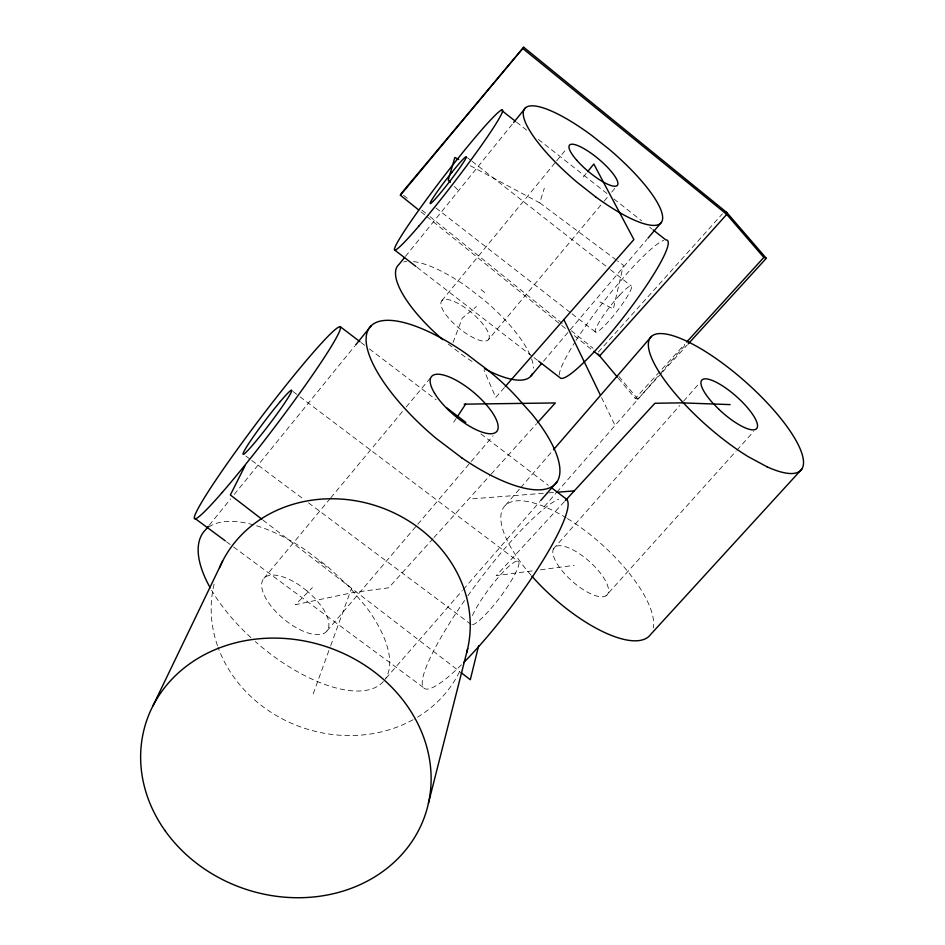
<?xml version="1.0" encoding="UTF-8"?>
<svg xmlns="http://www.w3.org/2000/svg" width="945" height="945" viewBox="0 0 945 945"><rect width="100%" height="100%" fill="white"/><g stroke="black" fill="none" stroke-linecap="round" stroke-linejoin="round"><path stroke-width="0.71" stroke-dasharray="4.72 3.54" d="M616.305 259.993L539.76 202.868L544.308 188.22M313.197 693.843L330.207 646.994M330.715 645.624L351.54 588.262M453.057 342.503L462.235 318.134L476.422 306.582M453.659 422.214L455.998 418.765M405.452 256.426L512.698 123.689M209.282 525.184L230.58 498.96M234.277 494.4L354.611 346.189M583.219 177.105L586.75 172.758M441.906 300.604L555.695 162.008M556.629 160.874L566.894 148.377M263.903 578.364L329.876 498.936M330.821 497.802L402.452 411.559M406.22 407.023L430.731 377.527M488.364 339.728A30.382 9.993 39.7 0 0 459.14 304.018A30.382 9.993 39.7 0 0 447.682 316.988A30.382 9.993 39.7 0 0 488.364 339.728L603.229 202.242M604.174 201.108L607.93 196.607M611.698 192.095L617.345 185.338M543.505 361.238L647.018 239.298M326.97 630.941L416.745 525.479M417.702 524.357L470.232 462.648M471.189 461.526L493.16 435.728M505.457 505.268L519.868 488.612M520.837 487.502L552.541 450.836M386.009 678.25L462.365 590.542M463.333 589.432L539.701 501.712M544.273 506.614L555.849 493.337M556.818 492.239L659.078 375M660.047 373.889L686.094 344.027M504.37 387.592L495.735 397.467L484.005 370.251M553.345 549.01L679.774 405.511M683.66 401.093L699.217 383.434M598.339 352.072L722.393 213.842M605.981 595.834A35.473 13.112 41.7 0 0 578.175 552.896A35.473 13.112 41.7 0 0 557.893 565.039A35.473 13.112 41.7 0 0 605.981 595.834L735.942 451.273M736.923 450.174L753.661 431.558M433.034 538.603L388.655 587.825L353.843 592.385L295.454 604.67L312.405 587.636M434.015 537.504L490.219 475.146M491.211 474.059L536.571 423.738M618.373 378.307L635.241 398.471L684.7 344.228M635.241 398.471L637.84 399.097L661.559 373.11M662.551 372.023L687.251 344.949M564.378 501.63L496.231 575.659L534.622 570.579M540.481 569.811L574.135 565.358M472.724 498.795L547.616 492.971M549.08 492.853L553.451 492.51M599.969 301.951L613.34 309.039L623.369 265.261L617.487 260.867M470.303 165.718L539.76 202.868M226.481 541.745L232.411 546.127M233.592 547.001L423.195 687.322M318.453 560.846L326.923 567.142M245.854 456.057L250.59 459.589M251.772 460.475L303.794 499.362M308.519 502.894L471.673 624.858M292.985 391.49L298.868 395.931M300.037 396.817L518.864 562.015M361.191 342.633L364.699 345.315M369.389 348.894L436.165 399.806M480.91 433.92L548.336 485.328M448.261 344.051L463.322 355.627A86.468 28.456 39.7 0 0 473.209 362.159M262.982 520.081L459.825 671.647M481.076 289.666L487.266 294.462M417.088 267.34L532.779 356.678M533.949 357.576L537.445 360.281M435.976 208.006L570.922 312.972M572.091 313.87L595.35 331.967M467.456 157.673L470.953 160.414M472.11 161.323L609.277 268.758M610.435 269.679L631.355 286.063M516.466 122.094L526.873 130.304M538.426 139.423L607.033 193.548M613.943 198.993L641.584 220.799M649.64 227.154L651.944 228.973M403.574 195.284L409.315 199.927M421.942 210.121L428.841 215.684M429.987 216.618L563.232 324.194M571.264 330.679L593.094 348.303M421.009 211.845L425.581 215.543M426.727 216.476L567.508 330.112M574.383 335.652L591.546 349.508M454.38 186.448L459.518 191.693M618.916 376.488L637.84 399.097M601.563 397.573L615.053 425.474M459.471 671.883A130.93 116.849 18.9 0 1 414.229 719.074M412.989 719.771A130.93 116.849 18.9 0 1 217.941 647.03M217.468 645.683A130.93 116.849 18.9 0 1 214.385 582.982M461.467 664.76A118.397 20.743 -53.1 0 1 422.273 681.51A118.397 20.743 -53.1 0 1 467.031 597.004M467.881 595.799A118.397 20.743 -53.1 0 1 558.719 499.173M472.476 624.787A39.56 6.922 -53.1 0 0 484.301 615.786L490.455 609.147A39.56 6.922 -53.1 0 0 517.943 567.65A39.56 6.922 -53.1 0 0 504.606 570.461L498.594 576.993A39.56 6.922 -53.1 0 0 471.437 617.924M383.375 681.499A116.92 52.022 39.8 0 1 255.28 641.56M250.968 637.686A116.92 52.022 39.8 0 1 211.621 590.271M208.739 527.097A116.92 52.022 39.8 0 1 255.138 525.337M256.615 525.786A116.92 52.022 39.8 0 1 304.03 548.986L327.407 566.374L348.67 586.254L366.542 607.446A116.92 52.022 39.8 0 1 385.04 679.361M403.716 261.989A86.468 28.456 39.7 0 1 406.752 261.434M413.603 261.588A86.468 28.456 39.7 0 1 466.865 286.725L484.1 300.073A86.468 28.456 39.7 0 1 531.078 357.423M531.622 358.899A86.468 28.456 39.7 0 1 533.429 368.16M559.216 375.07A87.283 12.604 -52.1 0 1 574.477 342.893M575.989 340.507A87.283 12.604 -52.1 0 1 612.584 290.434L626.334 274.274A87.283 12.604 -52.1 0 1 663.756 240.349M530.877 575.009A97.229 35.993 41.7 0 1 503.26 507.973A97.229 35.993 41.7 0 1 566.268 517.86M567.472 518.592A97.229 35.993 41.7 0 1 653.349 627.893M619.743 295.017L615.148 300.203A29.177 4.205 -52.1 0 0 595.633 329.061A29.177 4.205 -52.1 0 0 606.82 323.308L611.498 318.052A29.177 4.205 -52.1 0 0 631.142 289.005A29.177 4.205 -52.1 0 0 619.743 295.017M306.983 590.849L298.537 584.601A41.06 18.25 39.8 0 0 262.108 589.078A41.06 18.25 39.8 0 0 309.393 633.386A41.06 18.25 39.8 0 0 321.016 605.662L314.638 598.031L306.983 590.849"/><path stroke-width="1.42" d="M593.838 351.363L599.567 355.981L726.717 214.421L726.87 212.578L523.707 47.25L401.271 193.43L400.396 195.225L418.718 210.003M478.631 645.837L470.303 679.715L460.983 672.533M428.38 803.463L467.692 648.589M537.563 422.639L555.306 402.948L465.601 404.141L456.778 417.619M400.396 195.225L523.707 47.25M152.877 706.009L222.618 561.106M244.932 465.991L230.356 494.967L261.824 519.183M404.519 257.572L398.979 264.435A86.468 28.456 39.7 0 0 442.78 339.668M513.619 122.555L525.644 107.671M208.361 526.318L205.585 529.743A116.92 52.022 39.8 0 0 210.18 587.766M355.544 345.055L371.279 325.671M587.636 171.659L593.814 164.04L633.882 239.546L505.327 386.493M531.161 375.779L541.603 363.471M647.963 238.175L661.264 222.512M553.498 449.726L651.495 336.396M540.67 500.602L557.101 481.726M686.672 342.055L763.832 257.442L766.3 258.304L688.243 343.862M801.762 469.192L650.68 634.426A97.229 35.993 41.7 0 1 531.846 576.119M565.358 500.555L654.92 403.255L681.558 402.865L730.131 404.602M556.369 492.286L574.253 490.892M464.16 404.165L465.601 404.141M523.093 48.75L726.528 214.184L763.832 257.442M458.727 159.528L454.864 157.461L448.213 180.152L450.269 182.243M194.481 518.061L225.3 540.859M340.094 326.557L360.01 341.747M446.713 407.85L465.802 422.403M551.821 487.986L565.771 498.617A118.397 20.743 -53.1 0 1 541.45 562.866A118.397 20.743 -53.1 0 1 463.57 662.669M394.88 250.189L415.918 266.431M538.615 361.191L560.822 378.331A87.283 12.604 -52.1 0 0 628.649 310.468A87.283 12.604 -52.1 0 0 665.752 239.876L653.089 229.883M501.441 110.246L515.308 121.184M766.3 258.304L726.87 212.578L724.366 211.656L726.528 214.184M598.114 354.08L617.439 377.185M563.846 319.599L600.288 394.951M219.535 567.709A130.93 116.849 18.9 0 1 378.827 506.709A130.93 116.849 18.9 0 1 466.653 652.806M532.425 373.629A86.468 28.456 39.7 0 1 484.419 368.644M451.734 172.533L447.056 178.451A29.543 1.973 -52.4 0 0 430.495 202.254A29.543 1.973 -52.4 0 0 440.11 193.43L444.622 187.925A29.543 1.973 -52.4 0 0 465.389 159.209A29.543 1.973 -52.4 0 0 456.163 167.1L451.734 172.533M280.334 401.483L274.617 408.429A40.245 2.8 -52.8 0 0 245.287 449.064A40.245 2.8 -52.8 0 0 254.11 443.406L259.946 436.33A40.245 2.8 -52.8 0 0 289.548 395.341A40.245 2.8 -52.8 0 0 280.334 401.483M767.08 466.83L748.074 456.589A100.335 29.236 41.5 0 1 649.144 339.846A100.335 29.236 41.5 0 1 768.38 404.129A100.335 29.236 41.5 0 1 767.08 466.83M461.892 457.935L435.799 438.114A121.444 42.785 40.1 0 1 367.321 331.742A121.444 42.785 40.1 0 1 466.594 353.973L478.583 363.175A90.153 31.421 40.1 0 1 522.313 403.385L531.905 414.028A121.444 42.785 40.1 0 1 552.27 486.451A121.444 42.785 40.1 0 1 461.892 457.935M595.622 196.855L576.934 182.137A88.913 22.952 40 0 1 523.613 110.707A88.913 22.952 40 0 1 591.558 135.312L609.112 149.215A88.913 22.952 40 0 1 662.339 220.327A88.913 22.952 40 0 1 595.622 196.855M718.649 409.09L712.14 402.357A36.607 10.655 41.5 0 1 715.967 382.111A36.607 10.655 41.5 0 1 757.488 425.096A36.607 10.655 41.5 0 1 718.649 409.09M222.134 492.534A120.428 8.387 -52.8 0 0 339.798 330.561A120.428 8.387 -52.8 0 0 240.644 444.764A120.428 8.387 -52.8 0 0 222.134 492.534M165.41 831.175A147.018 127.788 18.3 0 0 416.355 834.482A147.018 127.788 18.3 0 0 275.834 638.111A147.018 127.788 18.3 0 0 165.41 831.175M434.535 393.155A42.643 15.014 40.1 0 0 493.491 433.401A42.643 15.014 40.1 0 0 464.503 385.406A42.643 15.014 40.1 0 0 434.535 393.155M419.037 225.902A88.369 5.883 -52.4 0 0 502.575 111.286A88.369 5.883 -52.4 0 0 423.809 203.175A88.369 5.883 -52.4 0 0 419.037 225.902M576.84 160.355A31.232 8.056 40 0 0 617.345 185.338A31.232 8.056 40 0 0 586.172 149.96A31.232 8.056 40 0 0 576.84 160.355"/></g></svg>
